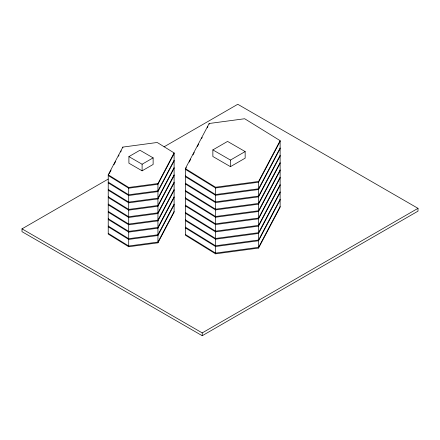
<?xml version="1.0" encoding="UTF-8"?>
<svg xmlns="http://www.w3.org/2000/svg" width="440" height="440" viewBox="0 0 440 440"><rect width="100%" height="100%" fill="white"/><g stroke="black" fill="none" stroke-linecap="round" stroke-linejoin="round"><path stroke-width="0.66" d="M108.224 174.801L122.843 147.087L157.212 142.483L174.103 152.922L174.103 212.196L157.949 242.825L128.711 246.741L108.224 234.08L108.224 174.801L128.711 187.462L157.949 183.546L174.103 152.922M109.175 173.729L111.084 170.11M113.944 164.687L115.533 161.678M118.393 156.255L119.031 155.045M120.621 152.037L121.253 150.832M174.103 153.654L157.949 184.278L128.711 188.194L108.224 175.532M174.103 160.237L157.949 190.867L128.711 194.782L108.224 182.122M174.103 160.969L157.949 191.598L128.711 195.514L108.224 182.853M174.103 167.558L157.949 198.187L128.711 202.097L108.224 189.442M174.103 168.289L157.949 198.919L128.711 202.829L108.224 190.174M174.103 174.878L157.949 205.502L128.711 209.418L108.224 196.757M174.103 175.61L157.949 206.234L128.711 210.149L108.224 197.489M174.103 182.193L157.949 212.823L128.711 216.739L108.224 204.078M174.103 182.924L157.949 213.554L128.711 217.47L108.224 204.809M174.103 189.514L157.949 220.138L128.711 224.054L108.224 211.393M185.367 168.597L209.16 123.497L244.657 118.74L280.126 140.657L280.126 207.251L258.588 248.072L215.54 253.836L185.367 235.191L185.367 168.597L215.54 187.242L258.588 181.472L280.126 140.657M174.103 190.245L157.949 220.869L128.711 224.785L108.224 212.124M185.68 168.729L186.318 167.524M189.173 162.113L190.757 159.104M192.979 154.897L194.249 152.493M197.423 146.476L198.688 144.073M201.542 138.661L202.18 137.456M207.257 127.837L207.889 126.632M174.103 196.829L157.949 227.458L128.711 231.374L108.224 218.713M174.103 197.56L157.949 228.19L128.711 232.106L108.224 219.445M174.103 204.149L157.949 234.773L128.711 238.689L108.224 226.034M174.103 204.881L157.949 235.505L128.711 239.421L108.224 226.765M174.103 211.464L157.949 242.094L128.711 246.01L108.224 233.349M280.126 141.389L258.588 182.204L215.54 187.974L185.367 169.329M280.126 147.972L258.588 188.793L215.54 194.557L185.367 175.918M280.126 148.704L258.588 189.524L215.54 195.288L185.367 176.649M280.126 155.293L258.588 196.114L215.54 201.878L185.367 183.233M280.126 156.024L258.588 196.845L215.54 202.609L185.367 183.964M280.126 162.613L258.588 203.429L215.54 209.193L185.367 190.553M280.126 163.345L258.588 204.16L215.54 209.924L185.367 191.285M280.126 169.928L258.588 210.749L215.54 216.513L185.367 197.868M280.126 170.66L258.588 211.481L215.54 217.245L185.367 198.6M280.126 177.249L258.588 218.064L215.54 223.834L185.367 205.189M280.126 177.98L258.588 218.796L215.54 224.565L185.367 205.92M280.126 184.564L258.588 225.385L215.54 231.149L185.367 212.504M280.126 185.295L258.588 226.116L215.54 231.88L185.367 213.24M280.126 191.884L258.588 232.7L215.54 238.469L185.367 219.824M280.126 192.615L258.588 233.431L215.54 239.201L185.367 220.556M280.126 199.199L258.588 240.02L215.54 245.784L185.367 227.145M280.126 199.936L258.588 240.752L215.54 246.516L185.367 227.876M280.126 206.52L258.588 247.341L215.54 253.105L185.367 234.46M128.909 156.613L139.937 150.244L153.131 157.867L153.131 164.45L142.104 170.819L128.909 163.196L128.909 156.613L142.104 164.23L153.131 157.867M164.065 146.834L237.771 104.28L418 208.335L418 211.145L202.23 335.72L22 231.666L22 228.855L108.191 179.091M212.856 149.903L227.557 141.416L245.157 151.575L245.157 158.163L230.45 166.65L212.856 156.492L212.856 149.903L230.45 160.066L245.157 151.575M22 228.855L202.23 332.909L418 208.335M258.588 181.472L258.588 248.072M230.45 160.066L230.45 166.65M215.54 187.242L215.54 253.836M209.16 123.497L209.16 124.229M202.23 332.909L202.23 335.72M157.949 183.546L157.949 242.825M142.104 164.23L142.104 170.819M128.711 187.462L128.711 246.741M122.843 147.087L122.843 147.818"/></g></svg>
